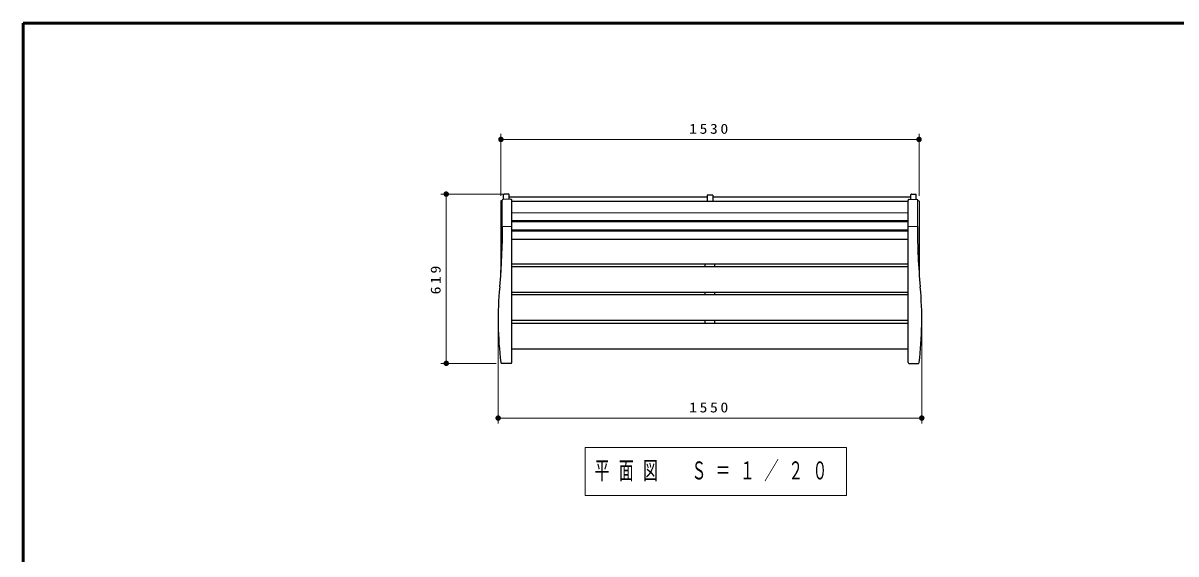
# Model space of a CAD drawing. Units: millimetres on the paper, scale 1:20. Extents: x -365 to 0, y 0 to 257.
# Drawn here: x -365 to -154.1, y 159.9 to 257 of the extents above; entities that cross this region are included whole.
import ezdxf

# ---------------------------------------------------------------- set-up
doc = ezdxf.new("R2010")
doc.units = ezdxf.units.MM
doc.layers.add('1_20', color=7, linetype='Continuous', lineweight=25)
doc.layers.add('NAKAMURA図枠', color=7, linetype='Continuous', lineweight=13)
doc.styles.add('ＭＳ ゴシック', font='')
doc.styles.get('ＭＳ ゴシック').set_extended_font_data('MS Gothic')

# ---------------------------------------------------------------- blocks, each defined once
blk = doc.blocks.new('filled_dot')
at = {"color": 0, "linetype": 'Continuous', "lineweight": -2, "const_width": 1.25}
blk.add_lwpolyline([(-0.625, 0, 1), (0.625, 0, 1)], format="xyb", close=True, dxfattribs=at)

msp = doc.modelspace()

# ---------------------------------------------------------------- linework, layer by layer
at = {"layer": '1_20', "lineweight": 13}
for p, q in [((-277.582, 225.38), (-277.582, 236.723)), ((-201.082, 225.38), (-201.082, 236.723)), ((-277.582, 235.723), (-201.082, 235.723)), ((-277.082, 225.723), (-288.582, 225.723)), ((-287.582, 194.774), (-287.582, 225.723)), ((-277.32, 224.609), (-277.32, 219.778)), ((-201.344, 224.609), (-201.344, 219.778)), ((-275.582, 222.328), (-203.082, 222.328)), ((-275.689, 219.778), (-277.158, 219.778)), ((-275.582, 220.644), (-203.082, 220.644)), ((-202.974, 219.778), (-201.505, 219.778)), ((-275.582, 218.96), (-203.082, 218.96)), ((-278.082, 201.751), (-278.082, 183.774)), ((-200.582, 201.751), (-200.582, 183.774)), ((-278.449, 194.774), (-288.582, 194.774)), ((-200.582, 184.774), (-278.082, 184.774)), ((-262.178, 179.403), (-262.178, 170.603)), ((-214.378, 179.403), (-262.178, 179.403)), ((-214.378, 170.603), (-214.378, 179.403)), ((-262.178, 170.603), (-214.378, 170.603))]:
    msp.add_line(p, q, dxfattribs=at)
at = {"layer": '1_20'}
for p, q in [((-276.185, 225.72), (-276.985, 225.692)), ((-202.478, 225.72), (-201.678, 225.692)), ((-277.582, 224.441), (-277.582, 211.379)), ((-275.789, 224.779), (-277.235, 224.728)), ((-277.082, 224.733), (-277.082, 225.592)), ((-276.082, 224.768), (-276.082, 225.62)), ((-276.082, 225.214), (-239.832, 225.214)), ((-275.582, 194.924), (-275.582, 224.579)), ((-275.582, 224.42), (-203.082, 224.42)), ((-238.832, 225.514), (-239.832, 225.514)), ((-239.832, 225.514), (-239.832, 224.42)), ((-238.832, 225.514), (-238.832, 224.42)), ((-238.832, 225.214), (-202.582, 225.214)), ((-203.082, 194.924), (-203.082, 224.579)), ((-202.875, 224.779), (-201.428, 224.728)), ((-202.582, 224.768), (-202.582, 225.62)), ((-201.582, 224.733), (-201.582, 225.592)), ((-201.082, 224.441), (-201.082, 211.379)), ((-275.582, 220.876), (-203.082, 220.876)), ((-275.582, 219.192), (-203.082, 219.192)), ((-275.582, 217.507), (-203.082, 217.507)), ((-275.582, 212.966), (-203.082, 212.966)), ((-275.582, 212.504), (-203.082, 212.504)), ((-240.207, 212.504), (-240.207, 212.966)), ((-238.457, 212.504), (-238.457, 212.966)), ((-275.582, 207.804), (-203.082, 207.804)), ((-275.582, 207.342), (-203.082, 207.342)), ((-240.207, 207.342), (-240.207, 207.804)), ((-238.457, 207.342), (-238.457, 207.804)), ((-275.582, 202.685), (-203.082, 202.685)), ((-240.207, 202.124), (-240.207, 202.685)), ((-238.457, 202.124), (-238.457, 202.685)), ((-275.582, 202.124), (-203.082, 202.124)), ((-275.582, 197.424), (-203.082, 197.424)), ((-275.732, 194.774), (-277.449, 194.774)), ((-202.932, 194.774), (-201.214, 194.774))]:
    msp.add_line(p, q, dxfattribs=at)
for centre, radius, start, end in [((-276.982, 225.592), 0.1, 92, 180), ((-276.182, 225.62), 0.1, 359.99999, 91.99999), ((-202.482, 225.62), 0.1, 88.00001, 180), ((-201.682, 225.592), 0.1, 360, 88), ((-277.532, 224.441), 0.05, 92.70761, 180), ((-277.545, 224.716), 0.225, 272.70761, 344.3757), ((-277.232, 224.628), 0.1, 92, 164.3757), ((-275.782, 224.579), 0.2, 360, 92), ((-202.882, 224.579), 0.2, 88, 180), ((-201.432, 224.628), 0.1, 15.6243, 88), ((-201.119, 224.716), 0.225, 195.6243, 267.29239), ((-201.132, 224.441), 0.05, 360, 87.29239), ((-395.012, 219.778), 117.73, 354.62008, 359.99999), ((-83.652, 219.778), 117.73, 180.00001, 185.37992), ((-214.204, 202.751), 63.878, 174.6201, 187.05455), ((-264.46, 202.751), 63.878, 352.94544, 5.3799), ((-277.449, 194.924), 0.15, 187.05456, 270), ((-275.732, 194.924), 0.15, 270, 359.99999), ((-202.932, 194.924), 0.15, 180.00001, 270), ((-201.214, 194.924), 0.15, 270, 352.94544)]:
    msp.add_arc(centre, radius, start, end, dxfattribs=at)
at = {"layer": 'NAKAMURA図枠', "lineweight": 50}
for p, q in [((-365, 257), (-365, 0)), ((0, 257), (-365, 257))]:
    msp.add_line(p, q, dxfattribs=at)

# ---------------------------------------------------------------- block references
at = {"layer": '1_20', "lineweight": 13, "xscale": 0.4, "yscale": 0.4}
for p in [(-277.582, 235.723), (-278.082, 184.774)]:
    msp.add_blockref('filled_dot', p, dxfattribs=at)
for p, rotation in [((-201.082, 235.723), 180), ((-287.582, 225.723), 270), ((-287.582, 194.774), 90), ((-200.582, 184.774), 180)]:
    msp.add_blockref('filled_dot', p, dxfattribs=dict(at, rotation=rotation))

# ---------------------------------------------------------------- texts
at = {"layer": '1_20', "style": 'ＭＳ ゴシック'}
for s, insert, char_height, attachment_point in [('\\T1.33;\\W1.15;1530', (-239.332, 236.723), 1.833, 8), ('\\T1.33;\\W1.15;1550', (-239.332, 185.774), 1.833, 8), ('\\T1.64;\\W0.6;平面図\u3000Ｓ＝１／２０', (-238.278, 175.003), 3.299, 5)]:
    msp.add_mtext(s, dxfattribs=dict(at, insert=insert, char_height=char_height, attachment_point=attachment_point))
at = {"layer": '1_20', "insert": (-288.582, 210.249), "char_height": 1.833, "attachment_point": 8, "rotation": 90, "style": 'ＭＳ ゴシック'}
msp.add_mtext('\\T1.33;\\W1.15;619', dxfattribs=at)

doc.saveas('drawing.dxf')
